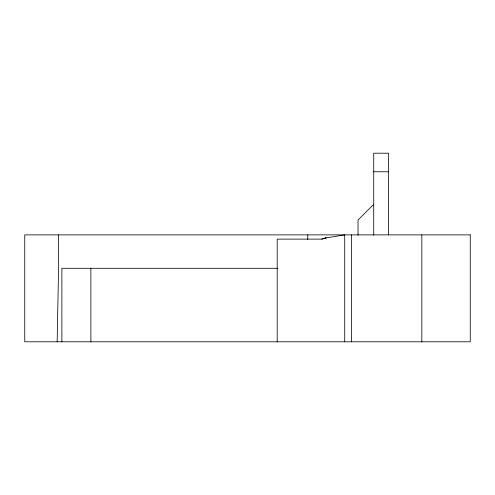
<?xml version="1.0" encoding="UTF-8"?>
<svg xmlns="http://www.w3.org/2000/svg" width="495" height="495" viewBox="0 0 495 495"><rect width="100%" height="100%" fill="white"/><g stroke="black" fill="none" stroke-linecap="round" stroke-linejoin="round"><path stroke-width="0.74" d="M421.839 341.798L421.845 234.878M57.16 341.798L58.565 268.29L58.565 234.878M277.2 341.798L277.2 239.122L321.75 239.122L326.044 237.916L344.724 234.878L344.724 341.798M321.75 239.122L326.044 237.916L324.2 238.392M324.59 238.287L326.044 237.909M373.725 171.765L388.575 171.765M373.725 205.178L372.884 205.178L358.034 220.028L358.034 235.348M277.788 268.29L61.875 268.29L61.875 341.798M388.575 234.878L388.575 153.203L373.725 153.203L373.725 235.193M351.45 234.878L351.45 341.798M307.742 234.878L307.742 239.431M90.876 268.29L90.876 341.798M470.25 234.878L24.75 234.878L24.75 341.798L470.25 341.798L470.25 234.878"/></g></svg>
